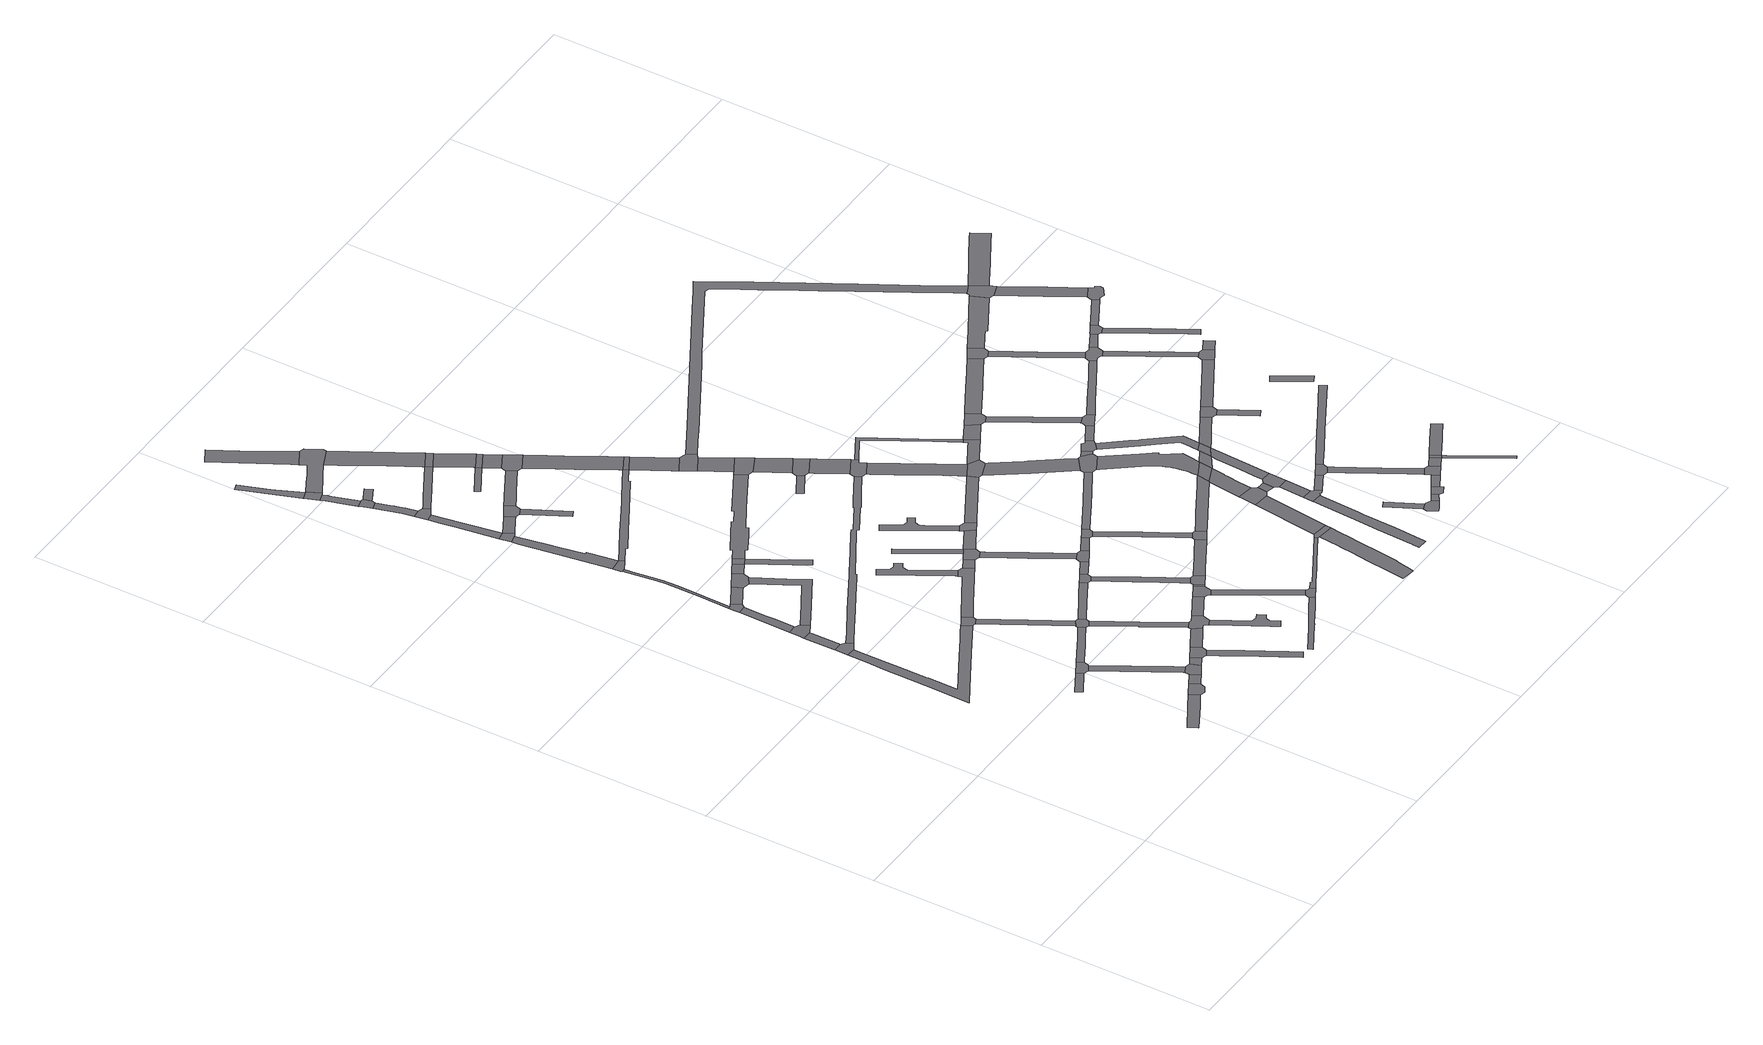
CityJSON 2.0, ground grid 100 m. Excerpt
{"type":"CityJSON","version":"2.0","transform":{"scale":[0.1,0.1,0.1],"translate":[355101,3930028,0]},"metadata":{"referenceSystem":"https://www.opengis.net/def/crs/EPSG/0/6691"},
"CityObjects":{
"road1":{"type":"Road","attributes":{"RoadStructureAttribute.sectionType":"1"},"geometry":[{"type":"MultiSurface","lod":"1","boundaries":[[[0,1,2,3,4,5]]]}]},
"road2":{"type":"Road","geometry":[{"type":"MultiSurface","lod":"1","boundaries":[[[6,7,8,9,10,11]]]}]},
"road3":{"type":"Road","attributes":{"RoadStructureAttribute.sectionType":"1"},"geometry":[{"type":"MultiSurface","lod":"1","boundaries":[[[10,12,13,14,15,11]]]}]},
"road4":{"type":"Road","geometry":[{"type":"MultiSurface","lod":"1","boundaries":[[[16,17,18,19]]]}]},
"road5":{"type":"Road","geometry":[{"type":"MultiSurface","lod":"1","boundaries":[[[20,21,14,13,22,23,24]]]}]},
"road6":{"type":"Road","attributes":{"RoadStructureAttribute.sectionType":"1"},"geometry":[{"type":"MultiSurface","lod":"1","boundaries":[[[25,26,27,28,29,30,31,32,33,34,35,36,37,38,39,40,41,42,43,44,45,7,6]]]}]},
"road7":{"type":"Road","attributes":{"RoadStructureAttribute.sectionType":"1"},"geometry":[{"type":"MultiSurface","lod":"1","boundaries":[[[46,47,48,49,50,51,52,20,24]]]}]},
"road8":{"type":"Road","geometry":[{"type":"MultiSurface","lod":"1","boundaries":[[[53,54,3,2,55,56,57]]]}]},
"road9":{"type":"Road","geometry":[{"type":"MultiSurface","lod":"1","boundaries":[[[18,58,59,60,61,62,63,64,19]]]}]},
"road10":{"type":"Road","geometry":[{"type":"MultiSurface","lod":"1","boundaries":[[[49,65,66,67,68,69,50]]]}]},
"road11":{"type":"Road","attributes":{"RoadStructureAttribute.sectionType":"1"},"geometry":[{"type":"MultiSurface","lod":"1","boundaries":[[[70,53,57,71,72,73]]]}]},
"road12":{"type":"Road","attributes":{"RoadStructureAttribute.sectionType":"1"},"geometry":[{"type":"MultiSurface","lod":"1","boundaries":[[[74,75,59,58,76,77]]]}]},
"road13":{"type":"Road","attributes":{"RoadStructureAttribute.sectionType":"1"},"geometry":[{"type":"MultiSurface","lod":"1","boundaries":[[[78,79,80,81,68,67,82,83,84,85,86,87]]]}]},
"road14":{"type":"Road","attributes":{"RoadStructureAttribute.sectionType":"1"},"geometry":[{"type":"MultiSurface","lod":"1","boundaries":[[[88,89,66,65,90,91,92,93]]]}]},
"road15":{"type":"Road","geometry":[{"type":"MultiSurface","lod":"1","boundaries":[[[72,94,95,96,74,77,73]]]}]},
"road16":{"type":"Road","attributes":{"RoadStructureAttribute.sectionType":"1"},"geometry":[{"type":"MultiSurface","lod":"1","boundaries":[[[97,98,62,61,99,100,101,102,103]]]}]},
"road17":{"type":"Road","attributes":{"RoadStructureAttribute.sectionType":"1"},"geometry":[{"type":"MultiSurface","lod":"1","boundaries":[[[104,105,106,107,108,109,110,111,112,113,23,22]]]}]},
"road18":{"type":"Road","geometry":[{"type":"MultiSurface","lod":"1","boundaries":[[[114,115,116,117,78,87,118,119]]]}]},
"road19":{"type":"Road","attributes":{"RoadStructureAttribute.sectionType":"1"},"geometry":[{"type":"MultiSurface","lod":"1","boundaries":[[[120,96,95,121,122]]]}]},
"road20":{"type":"Road","geometry":[{"type":"MultiSurface","lod":"1","boundaries":[[[34,123,124,125,126,127,128,129,35]]]}]},
"road21":{"type":"Road","geometry":[{"type":"MultiSurface","lod":"1","boundaries":[[[108,107,130,131,88,93]]]}]},
"road22":{"type":"Road","attributes":{"RoadStructureAttribute.sectionType":"1"},"geometry":[{"type":"MultiSurface","lod":"1","boundaries":[[[132,133,134,135,115,114,136,137,138,139,140,141]]]}]},
"road23":{"type":"Road","geometry":[{"type":"MultiSurface","lod":"1","boundaries":[[[142,143,144,145,120,122]]]}]},
"road24":{"type":"Road","geometry":[{"type":"MultiSurface","lod":"1","boundaries":[[[146,147,132,141,148,149]]]}]},
"road25":{"type":"Road","attributes":{"RoadStructureAttribute.sectionType":"1"},"geometry":[{"type":"MultiSurface","lod":"1","boundaries":[[[150,151,152,125,124,153,154,155]]]}]},
"road26":{"type":"Road","attributes":{"RoadStructureAttribute.sectionType":"1"},"geometry":[{"type":"MultiSurface","lod":"1","boundaries":[[[156,157,158,159,160,161,147,146]]]}]},
"road27":{"type":"Road","attributes":{"RoadStructureAttribute.sectionType":"1"},"geometry":[{"type":"MultiSurface","lod":"1","boundaries":[[[162,163,164,165,166,167,168]]]}]},
"road28":{"type":"Road","attributes":{"RoadStructureAttribute.sectionType":"1"},"geometry":[{"type":"MultiSurface","lod":"1","boundaries":[[[169,170,171,172,173,174,175,176]]]}]},
"road29":{"type":"Road","attributes":{"RoadStructureAttribute.sectionType":"1"},"geometry":[{"type":"MultiSurface","lod":"1","boundaries":[[[177,178,179,180,181,182,183,184,185,186]]]}]},
"road30":{"type":"Road","attributes":{"RoadStructureAttribute.sectionType":"1"},"geometry":[{"type":"MultiSurface","lod":"1","boundaries":[[[187,188,189,190,143,142,191,192,193,194,195,196,197]]]}]},
"road31":{"type":"Road","geometry":[{"type":"MultiSurface","lod":"1","boundaries":[[[175,198,199,168,167,200,176]]]}]},
"road32":{"type":"Road","geometry":[{"type":"MultiSurface","lod":"1","boundaries":[[[201,172,171,202,186,185,203]]]}]},
"road33":{"type":"Road","geometry":[{"type":"MultiSurface","lod":"1","boundaries":[[[204,205,179,178,159,158,206,207]]]}]},
"road34":{"type":"Road","geometry":[{"type":"MultiSurface","lod":"1","boundaries":[[[208,150,155,103,102,209,210,211]]]}]},
"road35":{"type":"Road","attributes":{"RoadStructureAttribute.sectionType":"1"},"geometry":[{"type":"MultiSurface","lod":"1","boundaries":[[[149,212,213,214,215,146]]]}]},
"road36":{"type":"Road","geometry":[{"type":"MultiSurface","lod":"1","boundaries":[[[216,217,218,219]]]}]},
"road37":{"type":"Road","attributes":{"RoadStructureAttribute.sectionType":"1"},"geometry":[{"type":"MultiSurface","lod":"1","boundaries":[[[220,221,145,144,222,223]]]}]},
"road38":{"type":"Road","attributes":{"RoadStructureAttribute.sectionType":"1"},"geometry":[{"type":"MultiSurface","lod":"1","boundaries":[[[218,217,224,131,130,218,225,226,227,228,219]]]}]},
"road39":{"type":"Road","attributes":{"RoadStructureAttribute.sectionType":"1"},"geometry":[{"type":"MultiSurface","lod":"1","boundaries":[[[209,229,230,231,232,233,234,235,210]]]}]},
"road40":{"type":"Road","geometry":[{"type":"MultiSurface","lod":"1","boundaries":[[[236,237,238,239,201,203]]]}]},
"road41":{"type":"Road","attributes":{"RoadStructureAttribute.sectionType":"1"},"geometry":[{"type":"MultiSurface","lod":"1","boundaries":[[[240,241,242,243,244,245,246,247,127,126,248,249,250,251,252,253]]]}]},
"road42":{"type":"Road","geometry":[{"type":"MultiSurface","lod":"1","boundaries":[[[214,213,254,255,256,257]]]}]},
"road43":{"type":"Road","geometry":[{"type":"MultiSurface","lod":"1","boundaries":[[[258,259,260,233,232,220,223,261,262,263]]]}]},
"road44":{"type":"Road","attributes":{"RoadStructureAttribute.sectionType":"1"},"geometry":[{"type":"MultiSurface","lod":"1","boundaries":[[[254,264,265,255]]]}]},
"road45":{"type":"Road","attributes":{"RoadStructureAttribute.sectionType":"1"},"geometry":[{"type":"MultiSurface","lod":"1","boundaries":[[[266,267,268,269,270,271,272,208,211]]]}]},
"road46":{"type":"Road","geometry":[{"type":"MultiSurface","lod":"1","boundaries":[[[240,273,274,275,276,277,278,279,280,281,241]]]}]},
"road47":{"type":"Road","geometry":[{"type":"MultiSurface","lod":"1","boundaries":[[[282,283,284,285,286,287,288,289,199,198,290,291,292,293,294]]]}]},
"road48":{"type":"Road","attributes":{"RoadStructureAttribute.sectionType":"1"},"geometry":[{"type":"MultiSurface","lod":"1","boundaries":[[[295,296,297,298,299,300,301,302,303,304,305,306,307,308,309,310,9,8,311,312,313,314,315,316,317,318,319,320,321,322,323,324,325,326,327,328,329,330,331]]]}]},
"road49":{"type":"Road","attributes":{"RoadStructureAttribute.sectionType":"1"},"geometry":[{"type":"MultiSurface","lod":"1","boundaries":[[[332,333,334,204,207,335,336,337,338,339]]]}]},
"road50":{"type":"Road","attributes":{"RoadStructureAttribute.sectionType":"1"},"geometry":[{"type":"MultiSurface","lod":"1","boundaries":[[[340,341,285,284,342,343]]]}]},
"road51":{"type":"Road","attributes":{"RoadStructureAttribute.sectionType":"1"},"geometry":[{"type":"MultiSurface","lod":"1","boundaries":[[[262,344,345,346,347,348,349,350,351,352,353,354,355,263]]]}]},
"road52":{"type":"Road","attributes":{"RoadStructureAttribute.sectionType":"1"},"geometry":[{"type":"MultiSurface","lod":"1","boundaries":[[[356,357,358,359,360,361,362,363,364,365,366,367,368,369,370,371,114,119]]]}]},
"road53":{"type":"Road","attributes":{"RoadStructureAttribute.sectionType":"1"},"geometry":[{"type":"MultiSurface","lod":"1","boundaries":[[[258,372,373,374,375,376,377,378,259]]]}]},
"road54":{"type":"Road","attributes":{"RoadStructureAttribute.sectionType":"1"},"geometry":[{"type":"MultiSurface","lod":"1","boundaries":[[[379,380,381,382,383,384,385,386,387,388,389,390]]]}]},
"road55":{"type":"Road","attributes":{"RoadStructureAttribute.sectionType":"1"},"geometry":[{"type":"MultiSurface","lod":"1","boundaries":[[[256,391,392,393,394,395,396,257]]]}]},
"road56":{"type":"Road","geometry":[{"type":"MultiSurface","lod":"1","boundaries":[[[397,253,252,398]]]}]},
"road57":{"type":"Road","geometry":[{"type":"MultiSurface","lod":"1","boundaries":[[[399,400,401,402]]]}]},
"road58":{"type":"Road","geometry":[{"type":"MultiSurface","lod":"1","boundaries":[[[403,404,405,406,269,268,407]]]}]},
"road59":{"type":"Road","attributes":{"RoadStructureAttribute.sectionType":"1"},"geometry":[{"type":"MultiSurface","lod":"1","boundaries":[[[408,409,293,292,410,411,412,413,339]]]}]},
"road60":{"type":"Road","attributes":{"RoadStructureAttribute.sectionType":"1"},"geometry":[{"type":"MultiSurface","lod":"1","boundaries":[[[414,415,416,417]]]}]},
"road61":{"type":"Road","attributes":{"RoadStructureAttribute.sectionType":"1"},"geometry":[{"type":"MultiSurface","lod":"1","boundaries":[[[418,419,420,421,422,423,424,425,426,427,428,429,430,431,432,433,434,435,436,437,216,219]]]}]},
"road62":{"type":"Road","geometry":[{"type":"MultiSurface","lod":"1","boundaries":[[[438,439,440,414,417,397,398]]]}]},
"road63":{"type":"Road","geometry":[{"type":"MultiSurface","lod":"1","boundaries":[[[441,376,375,442,443,444,445]]]}]},
"road64":{"type":"Road","attributes":{"RoadStructureAttribute.sectionType":"1"},"geometry":[{"type":"MultiSurface","lod":"1","boundaries":[[[446,447,448,449,403,407,450,451,452,453]]]}]},
"road65":{"type":"Road","geometry":[{"type":"MultiSurface","lod":"1","boundaries":[[[338,454,408,339]]]}]},
"road66":{"type":"Road","attributes":{"RoadStructureAttribute.sectionType":"1"},"geometry":[{"type":"MultiSurface","lod":"1","boundaries":[[[405,404,455,456,457]]]}]},
"road67":{"type":"Road","attributes":{"RoadStructureAttribute.sectionType":"1"},"geometry":[{"type":"MultiSurface","lod":"1","boundaries":[[[458,459,460,441,445]]]}]},
"road68":{"type":"Road","attributes":{"RoadStructureAttribute.sectionType":"1"},"geometry":[{"type":"MultiSurface","lod":"1","boundaries":[[[461,399,462,454,338]]]}]},
"road69":{"type":"Road","attributes":{"RoadStructureAttribute.sectionType":"1"},"geometry":[{"type":"MultiSurface","lod":"1","boundaries":[[[438,463,464,465,466,467,468,469,470,439]]]}]},
"road70":{"type":"Road","attributes":{"RoadStructureAttribute.sectionType":"1"},"geometry":[{"type":"MultiSurface","lod":"1","boundaries":[[[471,472,473,474,475,476,444,443]]]}]},
"road71":{"type":"Road","geometry":[{"type":"MultiSurface","lod":"1","boundaries":[[[402,477,462,399]]]}]},
"road72":{"type":"Road","geometry":[{"type":"MultiSurface","lod":"1","boundaries":[[[460,459,478,479,480,481,446,453]]]}]},
"road73":{"type":"Road","attributes":{"RoadStructureAttribute.sectionType":"1"},"geometry":[{"type":"MultiSurface","lod":"1","boundaries":[[[482,483,477,402]]]}]},
"road74":{"type":"Road","attributes":{"RoadStructureAttribute.sectionType":"1"},"geometry":[{"type":"MultiSurface","lod":"1","boundaries":[[[440,484,485,486,414]]]}]},
"road75":{"type":"Road","geometry":[{"type":"MultiSurface","lod":"1","boundaries":[[[483,482,394,393,487,488]]]}]},
"road76":{"type":"Road","geometry":[{"type":"MultiSurface","lod":"1","boundaries":[[[456,489,490,491,467,466,457]]]}]},
"road77":{"type":"Road","attributes":{"RoadStructureAttribute.sectionType":"1"},"geometry":[{"type":"MultiSurface","lod":"1","boundaries":[[[492,493,494,495,496,497,498,499,500,501,502,503,504]]]}]},
"road78":{"type":"Road","geometry":[{"type":"MultiSurface","lod":"1","boundaries":[[[385,505,506,507,474,473,386]]]}]},
"road79":{"type":"Road","attributes":{"RoadStructureAttribute.sectionType":"1"},"geometry":[{"type":"MultiSurface","lod":"1","boundaries":[[[487,508,509,510,366,511,512,513,514,515,488]]]}]},
"road80":{"type":"Road","geometry":[{"type":"MultiSurface","lod":"1","boundaries":[[[504,503,486,485,516,517,518]]]}]},
"road81":{"type":"Road","attributes":{"RoadStructureAttribute.sectionType":"1"},"geometry":[{"type":"MultiSurface","lod":"1","boundaries":[[[519,491,490,520]]]}]},
"road82":{"type":"Road","geometry":[{"type":"MultiSurface","lod":"1","boundaries":[[[365,521,511,366]]]}]},
"road83":{"type":"Road","attributes":{"RoadStructureAttribute.sectionType":"1"},"geometry":[{"type":"MultiSurface","lod":"1","boundaries":[[[522,523,524,479,478,525,526,527,528]]]}]},
"road84":{"type":"Road","attributes":{"RoadStructureAttribute.sectionType":"1"},"geometry":[{"type":"MultiSurface","lod":"1","boundaries":[[[529,530,531,532,521,365]]]}]},
"road85":{"type":"Road","geometry":[{"type":"MultiSurface","lod":"1","boundaries":[[[533,534,535,536,537,538,539,540,519,520]]]}]},
"road86":{"type":"Road","geometry":[{"type":"MultiSurface","lod":"1","boundaries":[[[541,542,543,544]]]}]},
"road87":{"type":"Road","geometry":[{"type":"MultiSurface","lod":"1","boundaries":[[[545,546,547,532,531,548]]]}]},
"road88":{"type":"Road","attributes":{"RoadStructureAttribute.sectionType":"1"},"geometry":[{"type":"MultiSurface","lod":"1","boundaries":[[[549,550,551,545,548]]]}]},
"road89":{"type":"Road","attributes":{"RoadStructureAttribute.sectionType":"1"},"geometry":[{"type":"MultiSurface","lod":"1","boundaries":[[[552,553,554,555,556,506,505,557,558,559,560,561]]]}]},
"road90":{"type":"Road","attributes":{"RoadStructureAttribute.sectionType":"1"},"geometry":[{"type":"MultiSurface","lod":"1","boundaries":[[[562,563,564,535,534,565,566,567,568]]]}]},
"road91":{"type":"Road","geometry":[{"type":"MultiSurface","lod":"1","boundaries":[[[569,570,571,572,551,550,426,425,573]]]}]},
"road92":{"type":"Road","attributes":{"RoadStructureAttribute.sectionType":"1"},"geometry":[{"type":"MultiSurface","lod":"1","boundaries":[[[517,574,575,576,577,578,579,580,518]]]}]},
"road93":{"type":"Road","attributes":{"RoadStructureAttribute.sectionType":"1"},"geometry":[{"type":"MultiSurface","lod":"1","boundaries":[[[569,573,581,582]]]}]},
"road94":{"type":"Road","geometry":[{"type":"MultiSurface","lod":"1","boundaries":[[[583,584,568,567,522,528]]]}]},
"road95":{"type":"Road","geometry":[{"type":"MultiSurface","lod":"1","boundaries":[[[585,586,587,582,581,541,544]]]}]},
"road96":{"type":"Road","attributes":{"RoadStructureAttribute.sectionType":"1"},"geometry":[{"type":"MultiSurface","lod":"1","boundaries":[[[585,588,589,590,591,592,586]]]}]},
"road97":{"type":"Road","geometry":[{"type":"MultiSurface","lod":"1","boundaries":[[[593,594,595,596,591,590,331,330,597]]]}]},
"road98":{"type":"Road","attributes":{"RoadStructureAttribute.sectionType":"1"},"geometry":[{"type":"MultiSurface","lod":"1","boundaries":[[[598,599,600,601,602,603,604,605,606,607,608,609,610,611,612,613,614,615,616]]]}]},
"road99":{"type":"Road","attributes":{"RoadStructureAttribute.sectionType":"1"},"geometry":[{"type":"MultiSurface","lod":"1","boundaries":[[[617,618,619,620,621,537,536,622,623,624,625,626,627,628,629]]]}]},
"road100":{"type":"Road","attributes":{"RoadStructureAttribute.sectionType":"1"},"geometry":[{"type":"MultiSurface","lod":"1","boundaries":[[[630,631,632,633,634,577,635,636,637,638,639,593,597]]]}]},
"road101":{"type":"Road","geometry":[{"type":"MultiSurface","lod":"1","boundaries":[[[640,561,560,609,608,641,642]]]}]},
"road102":{"type":"Road","geometry":[{"type":"MultiSurface","lod":"1","boundaries":[[[635,577,576,643,644,645]]]}]},
"road103":{"type":"Road","attributes":{"RoadStructureAttribute.sectionType":"1"},"geometry":[{"type":"MultiSurface","lod":"1","boundaries":[[[646,647,648,649,650,651,584,583,652,653,654,655]]]}]},
"road104":{"type":"Road","attributes":{"RoadStructureAttribute.sectionType":"1"},"geometry":[{"type":"MultiSurface","lod":"1","boundaries":[[[656,657,658,659,642,641,660,661,662]]]}]},
"road105":{"type":"Road","attributes":{"RoadStructureAttribute.sectionType":"1"},"geometry":[{"type":"MultiSurface","lod":"1","boundaries":[[[663,664,665,596,595,666,667,668,669,670]]]}]},
"road106":{"type":"Road","attributes":{"RoadStructureAttribute.sectionType":"1"},"geometry":[{"type":"MultiSurface","lod":"1","boundaries":[[[643,671,672,673,674,675,676,677,678,679,680,644]]]}]},
"road107":{"type":"Road","attributes":{"RoadStructureAttribute.sectionType":"1"},"geometry":[{"type":"MultiSurface","lod":"1","boundaries":[[[681,682,683,684,685,686,687,688,689,690,691,692,693,694,695,696,697,698]]]}]},
"road108":{"type":"Road","geometry":[{"type":"MultiSurface","lod":"1","boundaries":[[[669,699,700,635,645,701,702,703,704,670]]]}]},
"road109":{"type":"Road","geometry":[{"type":"MultiSurface","lod":"1","boundaries":[[[705,706,707,708,709,656,662]]]}]},
"road110":{"type":"Road","geometry":[{"type":"MultiSurface","lod":"1","boundaries":[[[710,711,712,674,673,629,628,713]]]}]},
"road111":{"type":"Road","attributes":{"RoadStructureAttribute.sectionType":"1"},"geometry":[{"type":"MultiSurface","lod":"1","boundaries":[[[714,708,707,715,716,717,718,719,720,655]]]}]},
"road112":{"type":"Road","attributes":{"RoadStructureAttribute.sectionType":"1"},"geometry":[{"type":"MultiSurface","lod":"1","boundaries":[[[705,721,722,723,724,706]]]}]},
"road113":{"type":"Road","geometry":[{"type":"MultiSurface","lod":"1","boundaries":[[[725,726,727,728,729,730,731,681,698]]]}]},
"road114":{"type":"Road","attributes":{"RoadStructureAttribute.sectionType":"1"},"geometry":[{"type":"MultiSurface","lod":"1","boundaries":[[[732,733,734,735,736,737,738,739,740,741,742,743,744,745,746,747,646,748,749,750,751,752,753,754,755,756,757,710,713]]]}]},
"road115":{"type":"Road","attributes":{"RoadStructureAttribute.sectionType":"1"},"geometry":[{"type":"MultiSurface","lod":"1","boundaries":[[[758,730,729,759]]]}]},
"road116":{"type":"Road","attributes":{"RoadStructureAttribute.sectionType":"1"},"geometry":[{"type":"MultiSurface","lod":"1","boundaries":[[[760,712,711,761]]]}]},
"road117":{"type":"Road","attributes":{"RoadStructureAttribute.sectionType":"1"},"geometry":[{"type":"MultiSurface","lod":"1","boundaries":[[[762,763,764,765]]]}]},
"road118":{"type":"Road","geometry":[{"type":"MultiSurface","lod":"1","boundaries":[[[646,655,720,748]]]}]},
"road119":{"type":"Road","attributes":{"RoadStructureAttribute.sectionType":"1"},"geometry":[{"type":"MultiSurface","lod":"1","boundaries":[[[704,766,767,670]]]}]},
"road120":{"type":"Road","geometry":[{"type":"MultiSurface","lod":"1","boundaries":[[[723,722,758,759,768,769,770]]]}]},
"road121":{"type":"Road","geometry":[{"type":"MultiSurface","lod":"1","boundaries":[[[771,772,773,774,775,776,777,765,764,778]]]}]},
"road122":{"type":"Road","geometry":[{"type":"MultiSurface","lod":"1","boundaries":[[[779,780,781,782,783,784,785,786,760,761,787,788]]]}]},
"road123":{"type":"Road","attributes":{"RoadStructureAttribute.sectionType":"1"},"geometry":[{"type":"MultiSurface","lod":"1","boundaries":[[[789,728,727,790,791,792]]]}]},
"road124":{"type":"Road","attributes":{"RoadStructureAttribute.sectionType":"1"},"geometry":[{"type":"MultiSurface","lod":"1","boundaries":[[[793,748,720,794,795]]]}]},
"road125":{"type":"Road","attributes":{"RoadStructureAttribute.sectionType":"1"},"geometry":[{"type":"MultiSurface","lod":"1","boundaries":[[[796,797,798,776,775]]]}]},
"road126":{"type":"Road","geometry":[{"type":"MultiSurface","lod":"1","boundaries":[[[767,766,799,800,801,802,803]]]}]},
"road127":{"type":"Road","attributes":{"RoadStructureAttribute.sectionType":"1"},"geometry":[{"type":"MultiSurface","lod":"1","boundaries":[[[769,804,805,806,795,807,808,809,810,770]]]}]},
"road128":{"type":"Road","attributes":{"RoadStructureAttribute.sectionType":"1"},"geometry":[{"type":"MultiSurface","lod":"1","boundaries":[[[811,812,813,814,779,788,815,816,817,818,819,820,821,822,823]]]}]},
"road129":{"type":"Road","attributes":{"RoadStructureAttribute.sectionType":"1"},"geometry":[{"type":"MultiSurface","lod":"1","boundaries":[[[824,781,780,825]]]}]},
"road130":{"type":"Road","geometry":[{"type":"MultiSurface","lod":"1","boundaries":[[[826,827,828,798,797,829]]]}]},
"road131":{"type":"Road","geometry":[{"type":"MultiSurface","lod":"1","boundaries":[[[830,792,791,831,832,833]]]}]},
"road132":{"type":"Road","geometry":[{"type":"MultiSurface","lod":"1","boundaries":[[[822,793,795,806,823]]]}]},
"road133":{"type":"Road","attributes":{"RoadStructureAttribute.sectionType":"1"},"geometry":[{"type":"MultiSurface","lod":"1","boundaries":[[[799,834,835,836,837,800]]]}]},
"road134":{"type":"Road","attributes":{"RoadStructureAttribute.sectionType":"1"},"geometry":[{"type":"MultiSurface","lod":"1","boundaries":[[[828,827,838,839]]]}]},
"road135":{"type":"Road","attributes":{"RoadStructureAttribute.sectionType":"1"},"geometry":[{"type":"MultiSurface","lod":"1","boundaries":[[[840,841,842,843,844,832,831,845,846,847,848,849]]]}]},
"road136":{"type":"Road","geometry":[{"type":"MultiSurface","lod":"1","boundaries":[[[850,836,835,851,824,825,852,853]]]}]},
"road137":{"type":"Road","geometry":[{"type":"MultiSurface","lod":"1","boundaries":[[[838,854,855,840,849,839]]]}]},
"road138":{"type":"Road","attributes":{"RoadStructureAttribute.sectionType":"1"},"geometry":[{"type":"MultiSurface","lod":"1","boundaries":[[[806,856,857,858,859,860,823]]]}]},
"road139":{"type":"Road","attributes":{"RoadStructureAttribute.sectionType":"1"},"geometry":[{"type":"MultiSurface","lod":"1","boundaries":[[[802,861,862,863,864,865,866,867,868,803]]]}]},
"road140":{"type":"Road","attributes":{"RoadStructureAttribute.sectionType":"1"},"geometry":[{"type":"MultiSurface","lod":"1","boundaries":[[[854,869,870,871,872,855]]]}]},
"road141":{"type":"Road","attributes":{"RoadStructureAttribute.sectionType":"1"},"geometry":[{"type":"MultiSurface","lod":"1","boundaries":[[[873,874,875,876,877,878,879,880,881,882,883,884,885,886,887,888,889,890,891,892,893,894,895,896,897,898,899,900,901,902,903,547,546]]]}]},
"road142":{"type":"Road","geometry":[{"type":"MultiSurface","lod":"1","boundaries":[[[904,871,870,905,906]]]}]},
"road143":{"type":"Road","geometry":[{"type":"MultiSurface","lod":"1","boundaries":[[[859,907,908,909,910,911,912,860]]]}]},
"road144":{"type":"Road","attributes":{"RoadStructureAttribute.sectionType":"1"},"geometry":[{"type":"MultiSurface","lod":"1","boundaries":[[[905,913,914,915,916,917,906]]]}]},
"road145":{"type":"Road","attributes":{"RoadStructureAttribute.sectionType":"1"},"geometry":[{"type":"MultiSurface","lod":"1","boundaries":[[[907,918,919,908]]]}]},
"road146":{"type":"Road","attributes":{"RoadStructureAttribute.sectionType":"1"},"geometry":[{"type":"MultiSurface","lod":"1","boundaries":[[[920,921,922,923,924,850,853,925,926,927,928,929,930,931]]]}]},
"road147":{"type":"Road","attributes":{"RoadStructureAttribute.sectionType":"1"},"geometry":[{"type":"MultiSurface","lod":"1","boundaries":[[[932,933,934,935,936,937,938,939,940,941,942,943,944,945,830,833]]]}]},
"road148":{"type":"Road","attributes":{"RoadStructureAttribute.sectionType":"1"},"geometry":[{"type":"MultiSurface","lod":"1","boundaries":[[[946,947,948,904,906,949,950,951]]]}]},
"road149":{"type":"Road","geometry":[{"type":"MultiSurface","lod":"1","boundaries":[[[864,863,952,953,954,955]]]}]},
"road150":{"type":"Road","attributes":{"RoadStructureAttribute.sectionType":"1"},"geometry":[{"type":"MultiSurface","lod":"1","boundaries":[[[956,957,958,959,910,909,960,961,962]]]}]},
"road151":{"type":"Road","attributes":{"RoadStructureAttribute.sectionType":"1"},"geometry":[{"type":"MultiSurface","lod":"1","boundaries":[[[963,953,952,964,965,966]]]}]},
"road152":{"type":"Road","geometry":[{"type":"MultiSurface","lod":"1","boundaries":[[[965,920,931,967,968,969,970,971,972,973,966]]]}]},
"road153":{"type":"Road","attributes":{"RoadStructureAttribute.sectionType":"1"},"geometry":[{"type":"MultiSurface","lod":"1","boundaries":[[[974,975,976,977]]]}]},
"road154":{"type":"Road","attributes":{"RoadStructureAttribute.sectionType":"1"},"geometry":[{"type":"MultiSurface","lod":"1","boundaries":[[[969,978,979,980,981,982,983,984,985,970]]]}]},
"road155":{"type":"Road","attributes":{"RoadStructureAttribute.sectionType":"1"},"geometry":[{"type":"MultiSurface","lod":"1","boundaries":[[[954,986,987,988,989,990,991,992,955]]]}]},
"road156":{"type":"Road","attributes":{"RoadStructureAttribute.sectionType":"1"},"geometry":[{"type":"MultiSurface","lod":"1","boundaries":[[[972,971,993,994]]]}]},
"road157":{"type":"Road","geometry":[{"type":"MultiSurface","lod":"1","boundaries":[[[995,996,997,998,982,981,956,962]]]}]},
"road158":{"type":"Road","geometry":[{"type":"MultiSurface","lod":"1","boundaries":[[[993,999,1000,1001,1002,1003,1004,1005,1006,994]]]}]},
"road159":{"type":"Road","attributes":{"RoadStructureAttribute.sectionType":"1"},"geometry":[{"type":"MultiSurface","lod":"1","boundaries":[[[998,997,1007,1008]]]}]},
"road160":{"type":"Road","attributes":{"RoadStructureAttribute.sectionType":"1"},"geometry":[{"type":"MultiSurface","lod":"1","boundaries":[[[1000,1009,1010,1011,1012,1013,1014,1015,1001]]]}]},
"road161":{"type":"Road","attributes":{"RoadStructureAttribute.sectionType":"1"},"geometry":[{"type":"MultiSurface","lod":"1","boundaries":[[[1002,1016,1017,1018,1019,1020,1021,1003]]]}]},
"road162":{"type":"Road","geometry":[{"type":"MultiSurface","lod":"1","boundaries":[[[989,1022,1023,1024,1025,1026,891,890,1027,990]]]}]},
"road163":{"type":"Road","attributes":{"RoadStructureAttribute.sectionType":"1"},"geometry":[{"type":"MultiSurface","lod":"1","boundaries":[[[1022,1028,1029,1030,1031,1032,1033,1034,1023]]]}]},
"road164":{"type":"Road","geometry":[{"type":"MultiSurface","lod":"1","boundaries":[[[1035,1036,1037,1038,1031,1030,1019,1018,1039,1040]]]}]},
"road165":{"type":"Road","attributes":{"RoadStructureAttribute.sectionType":"1"},"geometry":[{"type":"MultiSurface","lod":"1","boundaries":[[[1041,1042,1043,1044,1045,891,1026,1046,1047,1048,1049,1050]]]}]}
},
"vertices":[
[928,254,0],[1073,337,0],[1159,389,0],[1129,442,0],[1042,391,0],[897,306,0],
[494,2078,0],[547,2077,0],[592,2103,0],[572,2138,0],[547,2154,0],[495,2155,0],
[547,2325,0],[547,2337,0],[495,2338,0],[495,2162,0],
[844,941,0],[865,906,0],[997,982,0],[976,1018,0],
[497,2427,0],[495,2363,0],[599,2367,0],[574,2412,0],[547,2426,0],
[493,1963,0],[492,1863,0],[491,1810,0],[490,1759,0],[489,1561,0],[485,1374,0],[486,1351,0],[589,1410,0],[836,1554,0],[1030,1665,0],[1000,1717,0],[949,1689,0],[919,1671,0],[902,1662,0],[781,1592,0],[550,1458,0],[549,1633,0],[549,1639,0],[549,1810,0],[548,1879,0],[547,2066,0],
[547,2487,0],[547,2556,0],[547,2599,0],[547,2727,0],[499,2727,0],[499,2563,0],[497,2431,0],
[1205,486,0],[1140,448,0],[1188,381,0],[1227,404,0],[1235,434,0],
[1025,975,0],[1064,997,0],[1067,1004,0],[1074,1027,0],[1053,1063,0],[1016,1041,0],[1006,1036,0],
[563,2751,0],[533,2802,0],[515,2792,0],[500,2792,0],[499,2762,0],
[1262,519,0],[1248,441,0],[1299,471,0],[1269,523,0],
[1314,573,0],[1283,627,0],[1269,557,0],[1273,551,0],
[471,3406,0],[500,3217,0],[504,3164,0],[504,2962,0],[520,3106,0],[518,3163,0],[516,3196,0],[512,3235,0],[497,3344,0],[489,3409,0],
[656,2874,0],[547,2810,0],[575,2758,0],[612,2779,0],[659,2806,0],[679,2817,0],
[1334,492,0],[1365,510,0],[1343,566,0],
[1221,1159,0],[1171,1130,0],[1087,1035,0],[1192,1096,0],[1235,1121,0],[1320,1170,0],[1298,1204,0],
[737,2448,0],[923,2555,0],[858,2671,0],[766,2836,0],[724,2809,0],[731,2796,0],[808,2658,0],[855,2575,0],[719,2496,0],[718,2495,0],
[535,3470,0],[462,3459,0],[469,3416,0],[469,3415,0],[544,3439,0],[551,3443,0],
[1387,592,0],[1400,530,0],[1418,540,0],
[1038,1663,0],[1049,1662,0],[1084,1681,0],[1090,1700,0],[1059,1752,0],[1033,1736,0],[1015,1726,0],
[779,2875,0],[749,2928,0],
[379,4011,0],[385,3968,0],[408,3811,0],[439,3614,0],[521,3551,0],[505,3645,0],[496,3640,0],[468,3793,0],[460,3834,0],[425,4022,0],
[1446,532,0],[1485,555,0],[1492,584,0],[1463,636,0],
[417,4087,0],[368,4079,0],[435,4028,0],[447,4035,0],
[1337,1244,0],[1217,1452,0],[1147,1573,0],[1114,1552,0],[1185,1429,0],[1305,1222,0],
[417,4092,0],[378,4318,0],[352,4473,0],[309,4466,0],[318,4407,0],[333,4310,0],
[110,5252,0],[100,5278,0],[40,5444,0],[5,5431,0],[64,5265,0],[127,5097,0],[174,5114,0],
[167,4989,0],[195,4901,0],[219,4825,0],[262,4838,0],[216,4985,0],[211,5003,0],[201,5031,0],[157,5015,0],
[287,4605,0],[298,4540,0],[343,4547,0],[343,4548,0],[332,4616,0],[322,4648,0],[315,4672,0],[308,4693,0],[285,4766,0],[242,4752,0],
[1694,196,0],[1635,299,0],[1627,313,0],[1582,390,0],[1479,472,0],[1489,457,0],[1582,297,0],[1595,275,0],[1632,211,0],[1693,107,0],[1732,130,0],
[213,5038,0],[177,5113,0],[136,5073,0],
[277,4833,0],[223,4814,0],[292,4790,0],
[374,4537,0],[363,4540,0],[356,4480,0],[394,4502,0],
[1357,1239,0],[1338,1165,0],[1373,1185,0],[1378,1204,0],
[538,4088,0],[565,4103,0],[534,4155,0],[524,4149,0],
[852,2989,0],[818,2968,0],[849,2915,0],[884,2935,0],
[1591,711,0],[1572,700,0],[1599,646,0],[1628,663,0],
[786,2950,0],[973,2702,0],[1023,2616,0],[1058,2636,0],[1013,2713,0],
[1363,1122,0],[1466,947,0],[1467,944,0],[1594,729,0],[1628,749,0],[1502,964,0],[1500,967,0],
[304,4796,0],[374,4834,0],[353,4873,0],[288,4839,0],
[1373,1963,0],[1334,1940,0],[1345,1922,0],[1344,1921,0],[1192,1832,0],[1151,1807,0],[1149,1806,0],[1144,1803,0],[1201,1767,0],[1259,1801,0],[1374,1869,0],[1375,1870,0],[1433,1903,0],[1402,1956,0],
[593,4097,0],[630,4116,0],[639,4147,0],[609,4199,0],
[1712,712,0],[1683,765,0],[1647,744,0],[1651,676,0],[1666,651,0],[1701,670,0],
[720,3857,0],[757,3877,0],
[1507,1280,0],[1541,1300,0],[1634,1354,0],[1613,1390,0],[1526,1339,0],[1481,1312,0],[1381,1253,0],
[1242,2188,0],[1249,2217,0],[1275,2234,0],[1251,2272,0],[1227,2257,0],[1197,2264,0],[1163,2322,0],[1125,2299,0],[1328,1951,0],
[470,5306,0],[460,5309,0],[442,5313,0],[348,5258,0],[369,5222,0],[291,5176,0],[284,5172,0],[183,5116,0],[316,5099,0],[333,5109,0],[410,5152,0],[515,5200,0],[520,5220,0],
[1577,2716,0],[1531,2688,0],[1534,2683,0],[1531,2681,0],[1528,2680,0],[1379,2593,0],[1376,2591,0],[1370,2601,0],[1339,2583,0],[1219,2513,0],[1214,2510,0],[1069,2426,0],[1056,2419,0],[1050,2415,0],[806,2274,0],[644,2179,0],[612,2115,0],[765,2204,0],[821,2236,0],[926,2297,0],[1050,2369,0],[1076,2384,0],[1071,2392,0],[1080,2398,0],[1217,2479,0],[1358,2562,0],[1378,2574,0],[1379,2572,0],[1385,2575,0],[1390,2566,0],[1543,2654,0],[1546,2656,0],[1548,2657,0],[1550,2653,0],[1644,2709,0],[1766,2781,0],[1746,2816,0],
[457,4585,0],[398,4551,0],[377,4539,0],[395,4503,0],[412,4513,0],[461,4541,0],[689,4673,0],[669,4709,0],
[114,5676,0],[328,5292,0],[284,5575,0],[199,5725,0],
[1678,628,0],[1820,379,0],[1845,335,0],[1884,358,0],[1863,394,0],[1857,404,0],[1865,433,0],[1889,447,0],[1866,490,0],[1840,476,0],[1810,483,0],[1757,575,0],
[625,3486,0],[640,3495,0],[646,3485,0],[766,3555,0],[922,3646,0],[1006,3695,0],[1108,3754,0],[1117,3759,0],[1112,3769,0],[1190,3815,0],[1175,3840,0],[986,3730,0],[948,3708,0],[786,3615,0],[742,3590,0],[623,3521,0],
[1794,760,0],[1812,771,0],[1845,790,0],[1847,791,0],[1818,842,0],[1783,822,0],[1766,812,0],
[1775,97,0],[1869,151,0],[1933,188,0],[1954,200,0],[1957,202,0],[2071,269,0],[2141,310,0],[2125,337,0],[2054,295,0],[1918,212,0],[1829,161,0],[1761,122,0],
[691,4177,0],[741,4206,0],[888,4291,0],[857,4343,0],[676,4239,0],[660,4229,0],
[1461,1990,0],[1492,1938,0],
[798,4487,0],[630,4389,0],[646,4361,0],[814,4457,0],
[1687,1369,0],[1692,1389,0],[1672,1425,0],[1641,1407,0],[1653,1348,0],
[765,4764,0],[687,4900,0],[448,5088,0],[450,5085,0],[574,4872,0],[664,4717,0],
[1535,2033,0],[1346,2345,0],[1314,2325,0],[1503,2014,0],
[947,2972,0],[955,2959,0],[961,2963,0],[1060,3020,0],[1110,3049,0],[1102,3063,0],[1237,3143,0],[1476,3280,0],[1438,3343,0],[1365,3301,0],[1183,3197,0],[1189,3185,0],[1187,3183,0],[1115,3142,0],[1112,3140,0],[1105,3151,0],[1022,3103,0],[908,3036,0],[915,3025,0],[911,3022,0],
[1521,1930,0],[1560,1953,0],[1569,1982,0],
[1891,885,0],[1871,783,0],[1878,771,0],[1914,793,0],[1921,833,0],
[1942,932,0],[1941,933,0],[1814,1150,0],[1794,1184,0],[1759,1164,0],[1780,1130,0],[1881,956,0],[1908,912,0],
[785,4728,0],
[1710,1399,0],[1780,1438,0],[1759,1475,0],
[1932,840,0],[1933,840,0],[1903,891,0],
[795,4491,0],[894,4539,0],
[1593,1805,0],[1597,1797,0],[1645,1715,0],[1768,1505,0],[1806,1527,0],[1685,1738,0],[1651,1797,0],[1573,1931,0],
[2043,505,0],[2089,431,0],[2130,363,0],[2166,385,0],[2138,431,0],[2073,536,0],
[909,4512,0],
[1993,876,0],[1963,928,0],[1952,929,0],[1943,931,0],
[864,4372,0],[959,4426,0],
[1598,1999,0],[1702,2060,0],[1665,2108,0],
[917,4283,0],[1010,4336,0],
[1824,1463,0],[1858,1484,0],[1836,1520,0],
[1595,2304,0],[1582,2326,0],[1590,2355,0],[1623,2374,0],[1619,2382,0],[1603,2409,0],[1570,2389,0],[1541,2397,0],[1478,2500,0],[1440,2476,0],[1445,2467,0],[1651,2130,0],[1684,2151,0],
[2202,346,0],[2188,372,0],[2171,378,0],
[954,4219,0],[1052,4051,0],[1166,3855,0],[1268,3894,0],[1227,3964,0],[1115,4156,0],[1071,4231,0],[1040,4284,0],
[1737,2080,0],[1752,2089,0],[1721,2141,0],
[1930,1574,0],[1950,1539,0],
[1282,3869,0],
[2219,1077,0],[2128,1024,0],[2092,1003,0],[2032,899,0],[2121,951,0],[2167,977,0],[2249,1025,0],
[1195,3806,0],[1300,3627,0],[1319,3595,0],[1411,3649,0],
[1961,1536,0],[1969,1533,0],[2003,1554,0],[2010,1573,0],[1990,1609,0],[1966,1595,0],[1961,1592,0],[1956,1589,0],
[1597,3065,0],[1477,2993,0],[1497,2959,0],[1622,3033,0],
[1462,3573,0],[1482,3586,0],[1450,3635,0],[1365,3516,0],
[1410,3439,0],[1458,3355,0],[1557,3413,0],
[2383,472,0],[2310,430,0],[2239,390,0],[2236,388,0],[2231,397,0],[2247,373,0],[2345,430,0],[2393,458,0],[2557,554,0],[2548,569,0],
[2173,1264,0],[2131,1335,0],[2122,1350,0],[2097,1315,0],[2139,1243,0],[2224,1097,0],[2259,1117,0],
[1609,3324,0],[1595,3348,0],[1594,3350,0],[1586,3365,0],[1507,3273,0],
[1778,2104,0],[2013,2240,0],[2072,2275,0],[2052,2332,0],[2023,2315,0],[1818,2197,0],[1736,2150,0],
[1607,3099,0],[1706,3157,0],
[2308,1060,0],[2278,1112,0],
[1650,3025,0],[1750,3083,0],[1737,3104,0],
[1664,3000,0],[1723,2898,0],[1754,2845,0],[1854,2903,0],[1767,3052,0],
[1874,2820,0],[1853,2855,0],[1874,2867,0],[1864,2884,0],[1795,2774,0],
[2586,2,0],[2589,21,0],[2606,101,0],[2610,120,0],[2611,125,0],[2623,211,0],[2643,380,0],[2646,409,0],[2649,429,0],[2655,482,0],[2662,539,0],[2570,550,0],[2557,429,0],[2555,419,0],[2545,327,0],[2543,310,0],[2532,221,0],[2521,135,0],[2507,12,0],
[2301,1789,0],[2196,1728,0],[2155,1704,0],[2146,1699,0],[2116,1681,0],[2136,1646,0],[2137,1647,0],[2174,1668,0],[2378,1788,0],[2389,1795,0],[2403,1803,0],[2410,1807,0],[2388,1842,0],
[1805,2756,0],[1845,2688,0],[1867,2649,0],[1953,2503,0],[2030,2369,0],[2132,2380,0],[2050,2517,0],[2033,2546,0],[1958,2676,0],[1946,2696,0],
[2556,574,0],[2666,573,0],[2573,584,0],
[2092,2270,0],[2187,2308,0],[2195,2347,0],
[2669,1339,0],[2654,1331,0],[2601,1300,0],[2404,1185,0],[2366,1163,0],[2340,1148,0],[2337,1076,0],[2436,1134,0],[2657,1263,0],[2659,1264,0],
[2620,963,0],[2599,789,0],[2597,771,0],[2593,741,0],[2668,592,0],[2691,781,0],[2712,953,0],
[2228,2614,0],[2129,2786,0],[2020,2976,0],[2012,2948,0],[2118,2764,0],[2199,2623,0],[2275,2492,0],[2293,2502,0],
[2239,2071,0],[2240,2069,0],[2393,1868,0],[2471,1928,0],[2428,1985,0],[2343,2097,0],[2325,2122,0],[2317,2131,0],[2307,2145,0],[2198,2293,0],
[2798,731,0],[2784,496,0],[2782,445,0],[2775,329,0],[2772,269,0],[2765,116,0],[2765,113,0],[2764,103,0],[2763,76,0],[2823,74,0],[2825,100,0],[2825,110,0],[2832,239,0],[2834,267,0],[2843,459,0],[2845,492,0],[2858,714,0],[2859,727,0],
[2287,2470,0],[2252,2450,0],[2292,2403,0],[2317,2418,0],[2320,2419,0],[2336,2429,0],
[2738,971,0],[2746,1029,0],[2726,1055,0],[2633,1070,0],[2631,1048,0],
[2535,1853,0],[2541,1884,0],[2489,1924,0],[2441,1801,0],
[2658,1262,0],[2735,1137,0],[2743,1205,0],[2746,1227,0],[2746,1229,0],[2753,1281,0],[2756,1305,0],
[2763,967,0],[2791,962,0],[2793,1024,0],[2769,1026,0],
[2876,738,0],[2881,729,0],[2899,739,0],[2879,773,0],[2864,784,0],[2801,788,0],[2798,733,0],
[2452,1787,0],[2581,1619,0],[2616,1573,0],[2623,1563,0],[2631,1547,0],[2639,1529,0],[2645,1514,0],[2652,1497,0],[2657,1478,0],[2661,1461,0],[2665,1444,0],[2668,1422,0],[2671,1408,0],[2671,1389,0],[2670,1372,0],[2671,1353,0],[2767,1390,0],[2777,1452,0],[2784,1499,0],[2711,1595,0],[2711,1596,0],[2711,1597,0],[2722,1605,0],[2714,1619,0],[2705,1630,0],[2668,1679,0],
[2810,938,0],[2871,935,0],
[2526,1945,0],[2556,1894,0],
[2982,425,0],[2945,405,0],[3041,224,0],[3080,240,0],
[2444,2492,0],[2395,2561,0],
[2872,966,0],[2875,1039,0],[2816,1042,0],
[3067,147,0],[3092,161,0],[3095,163,0],[3102,167,0],[3137,189,0],[3115,223,0],[3088,236,0],[3035,199,0],
[2620,1918,0],[2631,1935,0],[2610,1971,0],[2594,1962,0],[2577,1975,0],[2569,1971,0],[2568,1970,0],[2567,1969,0],[2577,1890,0],[2581,1886,0],
[2938,807,0],[2954,770,0],[3006,800,0],[2986,835,0],
[2846,1436,0],[2761,1309,0],[2837,1363,0],
[3141,192,0],[3182,218,0],[3161,252,0],
[2474,2484,0],[2513,2506,0],[2517,2523,0],[2520,2536,0],[2477,2609,0],
[2884,1189,0],[2889,1281,0],[2896,1401,0],[2833,1326,0],[2830,1289,0],[2824,1182,0],[2819,1093,0],
[2905,1571,0],[2769,1734,0],[2761,1745,0],[2730,1784,0],[2640,1813,0],[2663,1785,0],[2722,1714,0],[2724,1711,0],[2773,1653,0],[2853,1557,0],[2852,1524,0],[2848,1450,0],[2899,1472,0],
[2715,2033,0],[2736,1996,0],
[3245,229,0],[3235,246,0],[3213,283,0],[3206,206,0],
[3063,880,0],[3036,793,0],[3075,817,0],[3083,846,0],
[2596,2280,0],[2723,2068,0],[2764,2085,0],[2635,2301,0],
[3318,294,0],[3296,333,0],
[3322,391,0],[3309,415,0],[3213,581,0],[3204,596,0],[3091,790,0],[3083,712,0],[3165,572,0],[3173,558,0],[3241,441,0],[3283,368,0],
[2793,2076,0],[2726,2062,0],[2796,2030,0],[2814,2040,0],
[3382,331,0],[3351,383,0],
[2941,1427,0],[3023,1476,0],[3104,1523,0],[3108,1525,0],[3078,1577,0],
[2711,2646,0],[2736,2661,0],[2906,2760,0],[2862,2833,0],[2701,2739,0],[2668,2720,0],[2639,2703,0],[2595,2678,0],
[3440,364,0],[3442,365,0],[3411,418,0],[3367,392,0],
[1570,3639,0],[1614,3662,0],[1648,3682,0],[1715,3720,0],[2115,3953,0],[2193,3999,0],[2483,4168,0],[2628,4252,0],[2656,4243,0],[2739,4102,0],[2783,4028,0],[2840,3930,0],[2937,3763,0],[2951,3739,0],[3030,3602,0],[3175,3354,0],[3281,3172,0],[3314,3114,0],[3369,3139,0],[3245,3352,0],[3192,3444,0],[3088,3624,0],[2822,4083,0],[2759,4191,0],[2669,4345,0],[2657,4338,0],[2612,4311,0],[2524,4260,0],[2490,4240,0],[2472,4229,0],[1651,3752,0],
[3426,427,0],[3443,363,0],[3457,374,0],
[3137,1517,0],[3176,1540,0],[3184,1569,0],[3154,1621,0],[3098,1589,0],[3098,1588,0],
[3556,176,0],[3639,38,0],[3655,47,0],[3569,189,0],[3470,353,0],
[3248,1324,0],[3287,1346,0],
[3173,2298,0],[3135,2275,0],[3058,2229,0],[2952,2169,0],[2902,2141,0],[2831,2050,0],[2922,2105,0],[2968,2132,0],[3072,2192,0],[3144,2234,0],[3178,2254,0],[3193,2263,0],
[3097,854,0],[3195,911,0],[3321,984,0],[3511,1094,0],[3568,1127,0],[3639,1167,0],[3618,1203,0],[3508,1140,0],[3339,1042,0],[3332,1037,0],[3295,1016,0],[3176,946,0],[3174,945,0],[3101,902,0],
[3649,557,0],[3580,517,0],[3547,498,0],[3576,443,0],[3600,457,0],[3680,504,0],
[2933,2752,0],[2973,2775,0],[2982,2803,0],[2938,2878,0],
[3482,1814,0],[3473,1808,0],[3420,1776,0],[3348,1734,0],[3314,1644,0],[3377,1681,0],[3513,1762,0],
[3098,2561,0],[3058,2538,0],[3181,2327,0],[3220,2351,0],
[3213,2275,0],[3237,2269,0],[3242,2261,0],[3277,2281,0],[3287,2318,0],[3266,2353,0],[3250,2343,0],
[3552,1455,0],[3513,1432,0],[3630,1240,0],[3668,1263,0],
[3275,2206,0],[3356,2069,0],[3364,2056,0],[3490,1843,0],[3526,1862,0],[3399,2076,0],[3391,2088,0],[3341,2174,0],
[3065,2853,0],[3104,2875,0],[3112,2863,0],[3343,2998,0],[3304,3092,0],[3061,2950,0],[2993,2910,0],
[3380,2373,0],[3360,2408,0],
[3535,1774,0],[3563,1791,0],[3583,1802,0],[3553,1855,0],
[3385,2372,0],[3400,2367,0],[3438,2381,0],[3445,2410,0],[3425,2446,0],[3388,2425,0],[3372,2415,0],[3371,2415,0],
[3648,1839,0],[3617,1893,0],
[3525,2154,0],[3527,2150,0],[3624,1985,0],[3656,1930,0],[3689,1952,0],[3562,2170,0],[3560,2174,0],
[3496,2440,0],[3552,2473,0],[3624,2513,0],[3603,2549,0],[3528,2506,0],[3469,2471,0],
[3372,2990,0],[3442,3016,0],[3432,3036,0],[3429,3052,0],[3430,3052,0],[3310,3095,0],
[3500,2769,0],[3503,2764,0],[3610,2578,0],[3676,2616,0],[3624,2706,0],[3572,2795,0],[3565,2808,0],
[3716,2548,0],[3719,2568,0],[3704,2594,0],[3693,2587,0],[3637,2521,0],[3665,2513,0],
[3741,3361,0],[3705,3341,0],[3686,3330,0],[3596,3276,0],[3533,3238,0],[3459,3069,0],[3583,3142,0],[3738,3232,0],[3781,3257,0],[3796,3265,0]
]}
